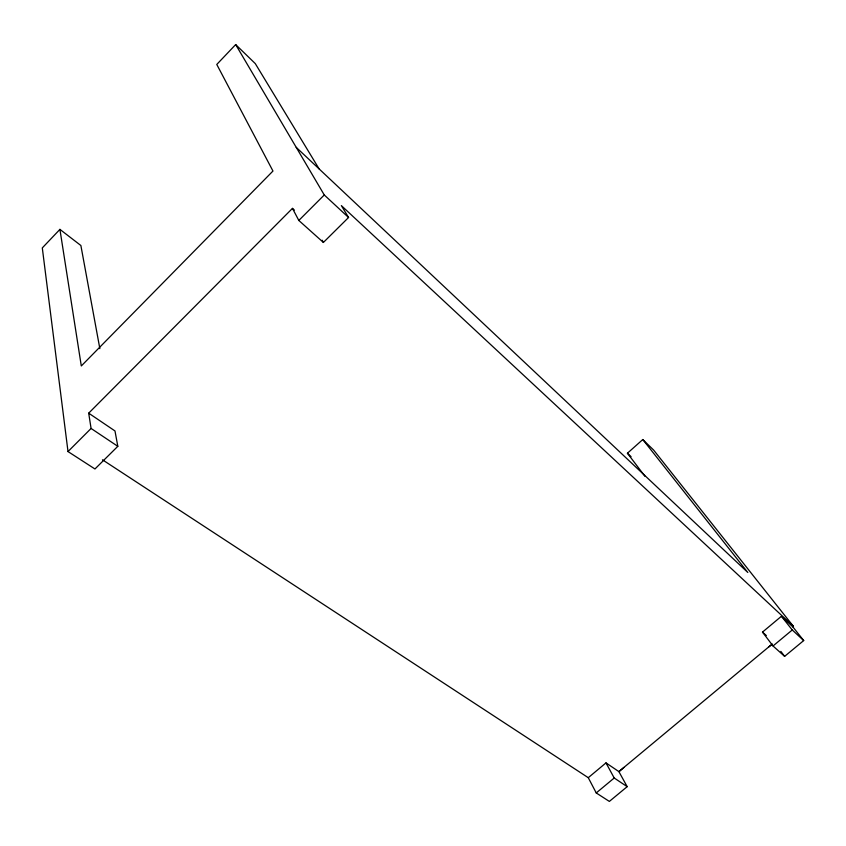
<?xml version="1.0" encoding="UTF-8"?>
<svg xmlns="http://www.w3.org/2000/svg" width="846" height="846" viewBox="0 0 846 846"><rect width="100%" height="100%" fill="white"/><g stroke="black" fill="none" stroke-linecap="round" stroke-linejoin="round"><path stroke-width="1.27" d="M99.849 348.626L80.878 245.509L59.918 229.382L42.3 247.91L68.008 451.563L94.953 468.98L117.816 446.318L114.982 430.952L88.693 413.176L292.452 208.38L294.387 210.125M319.122 168.914L255.27 63.587L235.674 44.584L216.777 64.455L272.962 171.04L81.301 365.958L59.918 229.382M296.237 147.373L747.822 572.488L642.78 439.539L627.425 453.234L645.022 476.372M68.008 451.563L91.082 428.457L88.693 413.176M792.977 626.992L781.44 616.269L762.489 632.11L773.022 645.974L784.633 656.359L803.7 640.57L792.85 626.875L793.442 626.389L341.35 205.599L348.563 217.496L323.394 242.453L298.818 220.457L324.272 194.971L235.674 44.584M588.266 777.696L605.99 762.891L618.881 771.605L627.182 786.664L609.353 801.416L596.24 792.945L588.266 777.696L102.482 459.801M618.881 771.605L772.282 643.986M619.145 771.594L623.925 767.407M771.869 644.557L768.728 646.947M596.24 792.945L614.217 778.003L627.182 786.664M773.022 645.974L792.258 629.974L803.7 640.57M91.082 428.457L117.816 446.318M762.489 632.11L766.349 635.568M324.272 194.971L348.563 217.496M627.425 453.234L631.074 456.681M642.78 439.539L653.609 450.04L793.442 626.389M781.44 616.269L792.258 629.974M780.858 651.409L784.633 656.359M322.167 240.222L323.394 242.453M605.99 762.891L614.217 778.003M292.452 208.38L298.818 220.457"/></g></svg>
